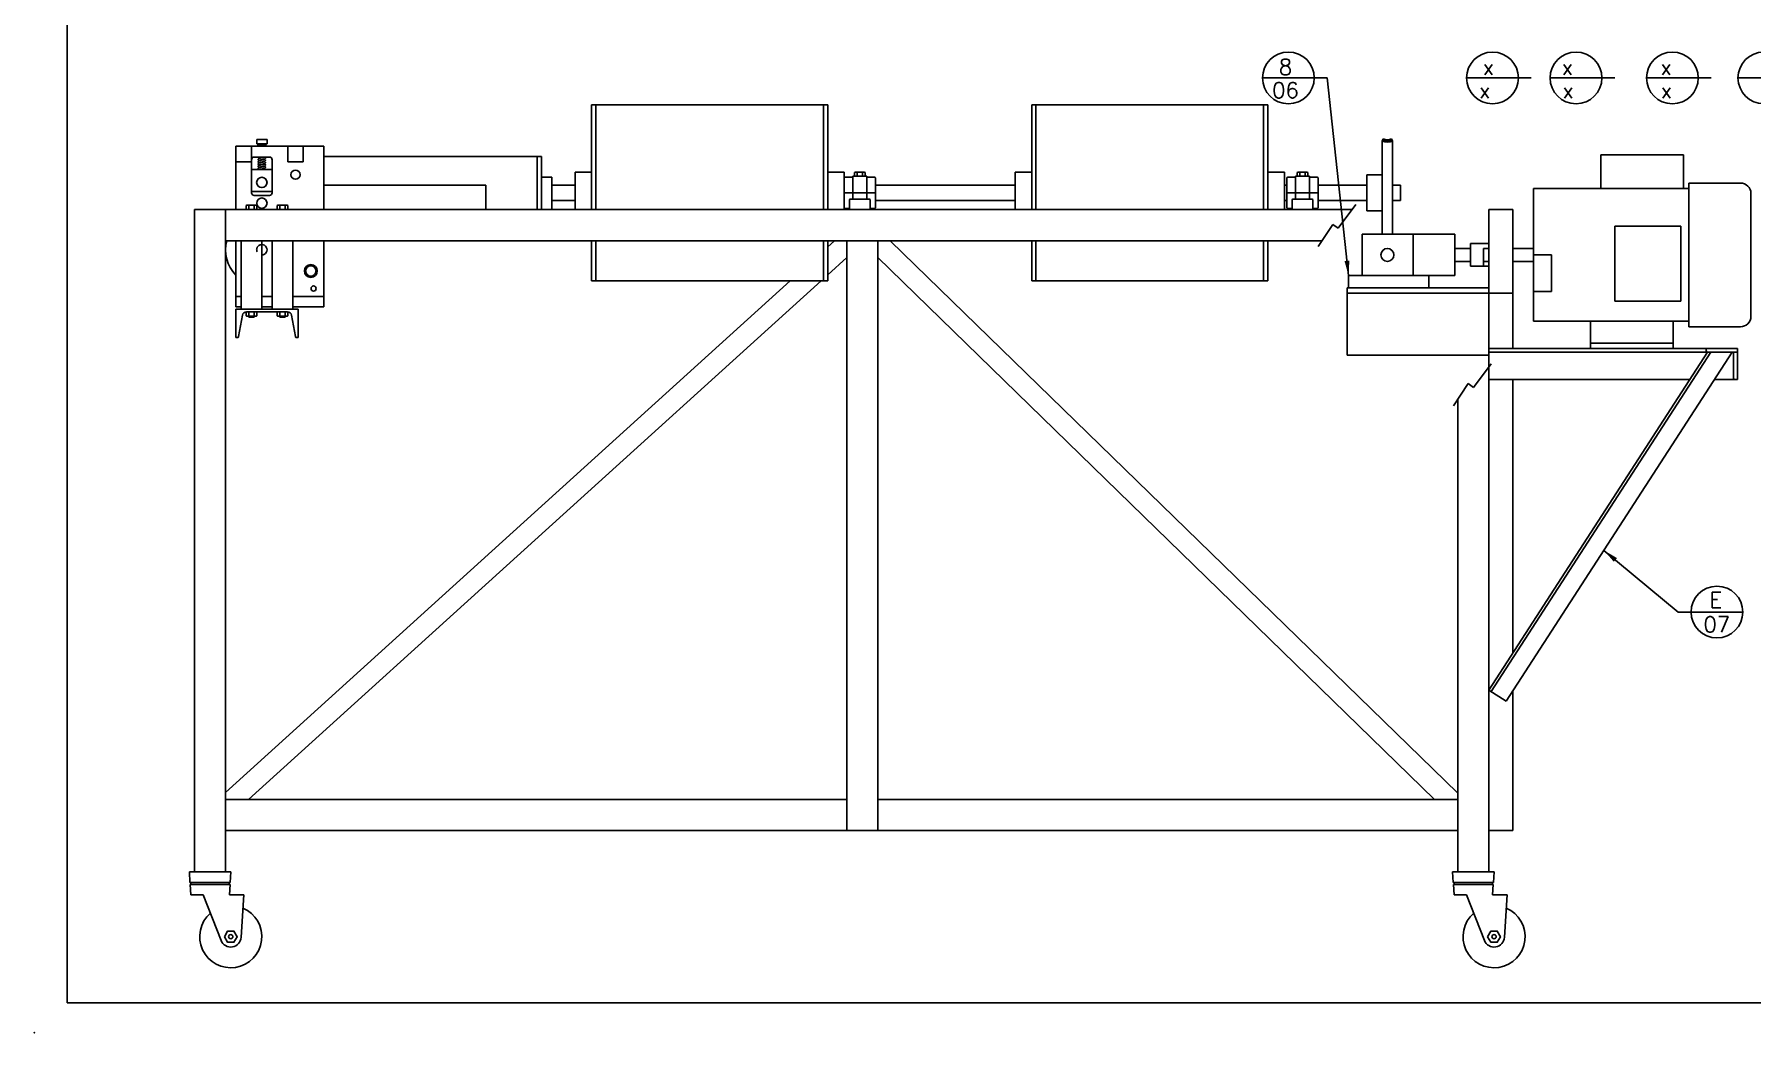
# Model space of a CAD drawing. Extents: x -0.4 to 34.1, y -0.4 to 33.1.
# Drawn here: x -0.4 to 20.33, y -0.36 to 11.7 of the extents above; entities that cross this region are included whole.
import ezdxf

# ---------------------------------------------------------------- set-up
doc = ezdxf.new("R2010")
doc.units = 0
doc.header["$MEASUREMENT"] = 0
doc.linetypes.add('CENTER2', pattern=[1.125, 0.75, -0.125, 0.125, -0.125])
doc.linetypes.add('HIDDEN2', pattern=[0.1875, 0.125, -0.0625])
for name, color, linetype in [('BORDER', 5, 'CONTINUOUS'), ('DIM', 1, 'CONTINUOUS'), ('HATCH', 2, 'CONTINUOUS'), ('HIDDEN2', 6, 'HIDDEN2'), ('NFSECTION', 6, 'CENTER2'), ('OBJECT', 3, 'CONTINUOUS'), ('TEXT', 1, 'CONTINUOUS')]:
    doc.layers.add(name, color=color, linetype=linetype)
doc.styles.add('SIMPLEX', font='romans')
doc.dimstyles.get("Standard").update_dxf_attribs({"dimtxt": 0.1, "dimasz": 0.18, "dimexe": 0.18, "dimexo": 0.063, "dimgap": 0.1, "dimtad": 0, "dimtih": 1, "dimtoh": 1, "dimdec": 3, "dimlfac": 2, "dimzin": 0, "dimdsep": 46, "dimtxsty": 'Standard', "dimcen": 0.1, "dimclrd": 1, "dimclre": 1, "dimclrt": 1, "dimadec": 0, "dimazin": 0, "dimtfac": 0.8, "dimtofl": 0, "dimtmove": 2, "dimatfit": 3, "dimfxl": 1, "dimtolj": 1, "dimtzin": 0, "dimarcsym": 0})

msp = doc.modelspace()

# ---------------------------------------------------------------- linework, layer by layer
at = {"layer": 'BORDER'}
for p, q in [((0, 21), (0, 0)), ((0, 0), (33, 0))]:
    msp.add_line(p, q, dxfattribs=at)
at = {"layer": 'DIM'}
msp.add_point((-0.396899, -0.361426), dxfattribs=at)
at = {"layer": 'HATCH'}
msp.add_line((17.371744, 3.640845), (17.161865, 3.776678), dxfattribs=at)
msp.add_arc((15.936865, 10.532402), 0.125, 243.4349488, 296.5650512, dxfattribs=at)
at = {"layer": 'HIDDEN2'}
msp.add_arc((2.349365, 9.094902), 0.0625, 90.0570944, 269.9429056, dxfattribs=at)
at = {"layer": 'NFSECTION'}
for p, q in [((15.341842, 9.353849), (15.554207, 9.639909)), ((15.101777, 9.132382), (15.27721, 9.399988)), ((15.27721, 9.399988), (15.341842, 9.353849)), ((16.976002, 7.431851), (17.188367, 7.717911)), ((16.735937, 7.210385), (16.911369, 7.47799)), ((16.911369, 7.47799), (16.976002, 7.431851))]:
    msp.add_line(p, q, dxfattribs=at)
at = {"layer": 'OBJECT'}
for p, q in [((6.330615, 10.844902), (6.330615, 9.579277)), ((6.330615, 10.844902), (9.180615, 10.844902)), ((6.380615, 10.844902), (6.380615, 9.579277)), ((9.130615, 10.844902), (9.130615, 9.579277)), ((9.180615, 10.844902), (9.180615, 9.579277)), ((11.643115, 10.844902), (11.643115, 9.579277)), ((11.643115, 10.844902), (14.493115, 10.844902)), ((11.693115, 10.844902), (11.693115, 9.579277)), ((14.443115, 10.844902), (14.443115, 9.579277)), ((14.493115, 10.844902), (14.493115, 9.579277)), ((2.286914, 10.426928), (2.411914, 10.426928)), ((2.286914, 10.426928), (2.286914, 10.375662)), ((2.286914, 10.375662), (2.411914, 10.375662)), ((2.411914, 10.426928), (2.411914, 10.375662)), ((15.887561, 10.433795), (15.874365, 10.407402)), ((15.874365, 10.407402), (15.874365, 9.282402)), ((15.986168, 10.433795), (15.999365, 10.407402)), ((15.999365, 10.407402), (15.999365, 9.282402)), ((2.036914, 10.344897), (2.036914, 10.157397)), ((2.036914, 10.344897), (3.099414, 10.344897)), ((2.224414, 10.344897), (2.036914, 10.344897)), ((2.036914, 10.344897), (2.036914, 9.579277)), ((2.224365, 9.782397), (2.224365, 10.182388)), ((2.224414, 10.344897), (2.224414, 10.157397)), ((2.443307, 10.213638), (2.255807, 10.213638)), ((2.294726, 10.354662), (2.294726, 10.344897)), ((2.294726, 10.354662), (2.404101, 10.354662)), ((2.294726, 10.344897), (2.404101, 10.344897)), ((2.303841, 10.213638), (2.384218, 10.213638)), ((2.311362, 10.195325), (2.38174, 10.213326)), ((2.311362, 10.167325), (2.38174, 10.185326)), ((2.312434, 10.203738), (2.332889, 10.200831)), ((2.312434, 10.175736), (2.332887, 10.172831)), ((2.316319, 10.175949), (2.386696, 10.19395)), ((2.316319, 10.147949), (2.386696, 10.16595)), ((2.316347, 10.203958), (2.35373, 10.213638)), ((2.320261, 10.344897), (2.379045, 10.344897)), ((2.365172, 10.188445), (2.385625, 10.185539)), ((2.365172, 10.160445), (2.385625, 10.157539)), ((2.404101, 10.354662), (2.404101, 10.344897)), ((2.474365, 9.782397), (2.474365, 10.182388)), ((2.661914, 10.344897), (2.661914, 10.157397)), ((2.849414, 10.344897), (2.661914, 10.344897)), ((2.849414, 10.344897), (2.849414, 10.157397)), ((3.099365, 10.219902), (5.724365, 10.219902)), ((3.099414, 10.344897), (3.099414, 9.579277)), ((5.674365, 10.219902), (5.674365, 9.579277)), ((5.724365, 10.219902), (5.724365, 9.579277)), ((19.51224, 10.239802), (18.51224, 10.239802)), ((18.51224, 10.239802), (18.51224, 9.833552)), ((19.51224, 10.239802), (19.51224, 9.833552)), ((2.224414, 10.157397), (2.036914, 10.157397)), ((2.224414, 10.157397), (2.036914, 10.157397)), ((2.224414, 10.157397), (2.036914, 10.157397)), ((2.474365, 10.063638), (2.224749, 10.063638)), ((2.303842, 10.063638), (2.394217, 10.063638)), ((2.311362, 10.139325), (2.38174, 10.157326)), ((2.311362, 10.111325), (2.38174, 10.129326)), ((2.311362, 10.083325), (2.38174, 10.101326)), ((2.312434, 10.147736), (2.332887, 10.144831)), ((2.312434, 10.119736), (2.332887, 10.116831)), ((2.312434, 10.091736), (2.332887, 10.088831)), ((2.316319, 10.119949), (2.386696, 10.13795)), ((2.316319, 10.091949), (2.386696, 10.10995)), ((2.316319, 10.063949), (2.386696, 10.08195)), ((2.343773, 10.063638), (2.381746, 10.073328)), ((2.365172, 10.132445), (2.385625, 10.129539)), ((2.365172, 10.104445), (2.385625, 10.101539)), ((2.365172, 10.076445), (2.385625, 10.073539)), ((2.849414, 10.157397), (2.661914, 10.157397)), ((2.849414, 10.157397), (2.661914, 10.157397)), ((5.724365, 9.969902), (5.849365, 9.969902)), ((5.849365, 9.969902), (5.849365, 9.579277)), ((6.130615, 10.032402), (6.130615, 9.579277)), ((6.130615, 10.032402), (6.130615, 9.579277)), ((6.130615, 10.032402), (6.330615, 10.032402)), ((9.180615, 10.032402), (9.380615, 10.032402)), ((9.380615, 10.032402), (9.380615, 9.579277)), ((9.380615, 9.962402), (9.380615, 9.602402)), ((9.474677, 9.969902), (9.388115, 9.969902)), ((9.482177, 9.978027), (9.482177, 9.977402)), ((9.482177, 9.977402), (9.482177, 9.711777)), ((9.489677, 9.985527), (9.646552, 9.985527)), ((9.517076, 10.032402), (9.50494, 10.028799)), ((9.50494, 10.028799), (9.50494, 9.985527)), ((9.517076, 10.032402), (9.619153, 10.032402)), ((9.524228, 10.032402), (9.536365, 10.028799)), ((9.548501, 10.032402), (9.536365, 10.028799)), ((9.536365, 10.028799), (9.536365, 9.985527)), ((9.587728, 10.032402), (9.599865, 10.028799)), ((9.612001, 10.032402), (9.599865, 10.028799)), ((9.599865, 10.028799), (9.599865, 9.985527)), ((9.619153, 10.032402), (9.63129, 10.028799)), ((9.63129, 10.028799), (9.63129, 9.985527)), ((9.654052, 9.978027), (9.654052, 9.977402)), ((9.654052, 9.977402), (9.654052, 9.711777)), ((9.661552, 9.969902), (9.748115, 9.969902)), ((9.755615, 9.962402), (9.755615, 9.602402)), ((11.443115, 10.032402), (11.643115, 10.032402)), ((11.443115, 10.032402), (11.443115, 9.579277)), ((14.493115, 10.032402), (14.693115, 10.032402)), ((14.693115, 10.032402), (14.693115, 9.579277)), ((14.724365, 9.962402), (14.724365, 9.602402)), ((14.818427, 9.969902), (14.731865, 9.969902)), ((14.825927, 9.978027), (14.825927, 9.977402)), ((14.825927, 9.977402), (14.825927, 9.711777)), ((14.833427, 9.985527), (14.990302, 9.985527)), ((14.860826, 10.032402), (14.84869, 10.028799)), ((14.84869, 10.028799), (14.84869, 9.985527)), ((14.860826, 10.032402), (14.962903, 10.032402)), ((14.867978, 10.032402), (14.880115, 10.028799)), ((14.892251, 10.032402), (14.880115, 10.028799)), ((14.880115, 10.028799), (14.880115, 9.985527)), ((14.931478, 10.032402), (14.943615, 10.028799)), ((14.955751, 10.032402), (14.943615, 10.028799)), ((14.943615, 10.028799), (14.943615, 9.985527)), ((14.962903, 10.032402), (14.97504, 10.028799)), ((14.97504, 10.028799), (14.97504, 9.985527)), ((14.997802, 9.978027), (14.997802, 9.977402)), ((14.997802, 9.977402), (14.997802, 9.711777)), ((15.005302, 9.969902), (15.091865, 9.969902)), ((15.099365, 9.962402), (15.099365, 9.602402)), ((15.874365, 10.001152), (15.686865, 10.001152)), ((15.686865, 10.001152), (15.686865, 9.563652)), ((2.474365, 9.798013), (2.224365, 9.798013)), ((2.255615, 9.751147), (2.443115, 9.751147)), ((3.099414, 9.876147), (5.053902, 9.876147)), ((5.053902, 9.876147), (5.053902, 9.579277)), ((6.130615, 9.876152), (5.849365, 9.876152)), ((9.380615, 9.782402), (9.755615, 9.782402)), ((11.443115, 9.876152), (9.755615, 9.876152)), ((14.724365, 9.876152), (14.693115, 9.876152)), ((14.724365, 9.782402), (15.099365, 9.782402)), ((15.686865, 9.876152), (15.099365, 9.876152)), ((16.094072, 9.876152), (15.999365, 9.876152)), ((16.094072, 9.688652), (16.094072, 9.876152)), ((17.69974, 9.833552), (17.69974, 8.231252)), ((19.57474, 9.833552), (17.69974, 9.833552)), ((19.57474, 9.900733), (19.57474, 8.164071)), ((20.19974, 9.900733), (19.57474, 9.900733)), ((20.32474, 9.775733), (20.32474, 8.289071)), ((1.536865, 9.579277), (14.786865, 9.579277)), ((1.536865, 9.579277), (1.536865, 1.579277)), ((1.536865, 9.579277), (1.536865, 1.579277)), ((1.911865, 9.579277), (1.911865, 1.579277)), ((2.161155, 9.627473), (2.168477, 9.633964)), ((2.161155, 9.585768), (2.161155, 9.627473)), ((2.161155, 9.585768), (2.168477, 9.579277)), ((2.168477, 9.633964), (2.280128, 9.633964)), ((2.168477, 9.579277), (2.280128, 9.579277)), ((2.192729, 9.627473), (2.185406, 9.633964)), ((2.192729, 9.585768), (2.185406, 9.579277)), ((2.192729, 9.627473), (2.200051, 9.633964)), ((2.192729, 9.633964), (2.255876, 9.633964)), ((2.192729, 9.585768), (2.192729, 9.627473)), ((2.192729, 9.585768), (2.192729, 9.627473)), ((2.192729, 9.585768), (2.200051, 9.579277)), ((2.255876, 9.627473), (2.248554, 9.633964)), ((2.255876, 9.585768), (2.248554, 9.579277)), ((2.255876, 9.627473), (2.263199, 9.633964)), ((2.255876, 9.585768), (2.255876, 9.627473)), ((2.255876, 9.627473), (2.255876, 9.585768)), ((2.255876, 9.585768), (2.255876, 9.627473)), ((2.255876, 9.585768), (2.263199, 9.579277)), ((2.28745, 9.627473), (2.280128, 9.633964)), ((2.28745, 9.585768), (2.280128, 9.579277)), ((2.28745, 9.585768), (2.28745, 9.627473)), ((2.536155, 9.627473), (2.543477, 9.633964)), ((2.536155, 9.585768), (2.536155, 9.627473)), ((2.536155, 9.585768), (2.543477, 9.579277)), ((2.655128, 9.633964), (2.543477, 9.633964)), ((2.655128, 9.579277), (2.543477, 9.579277)), ((2.567729, 9.627473), (2.560406, 9.633964)), ((2.567729, 9.585768), (2.560406, 9.579277)), ((2.567729, 9.627473), (2.575051, 9.633964)), ((2.630876, 9.633964), (2.567729, 9.633964)), ((2.567729, 9.585768), (2.567729, 9.627473)), ((2.567729, 9.627473), (2.567729, 9.585768)), ((2.567729, 9.585768), (2.567729, 9.627473)), ((2.567729, 9.585768), (2.575051, 9.579277)), ((2.630876, 9.627473), (2.623554, 9.633964)), ((2.630876, 9.585768), (2.623554, 9.579277)), ((2.630876, 9.627473), (2.638199, 9.633964)), ((2.630876, 9.585768), (2.630876, 9.627473)), ((2.630876, 9.585768), (2.630876, 9.627473)), ((2.630876, 9.585768), (2.638199, 9.579277)), ((2.66245, 9.627473), (2.655128, 9.633964)), ((2.66245, 9.585768), (2.655128, 9.579277)), ((2.66245, 9.585768), (2.66245, 9.627473)), ((6.130615, 9.688652), (5.849365, 9.688652)), ((9.443115, 9.594902), (9.388115, 9.594902)), ((9.443115, 9.696777), (9.443115, 9.579277)), ((9.450615, 9.704277), (9.474677, 9.704277)), ((9.474365, 9.579277), (9.724365, 9.579277)), ((9.685615, 9.704277), (9.474677, 9.704277)), ((9.693115, 9.696777), (9.693115, 9.579277)), ((9.693115, 9.594902), (9.748115, 9.594902)), ((11.443115, 9.688652), (9.755615, 9.688652)), ((14.724365, 9.688652), (14.693115, 9.688652)), ((14.786865, 9.594902), (14.731865, 9.594902)), ((14.786865, 9.696777), (14.786865, 9.579277)), ((14.786865, 9.579277), (15.161865, 9.579277)), ((14.794365, 9.704277), (15.029365, 9.704277)), ((14.818115, 9.579277), (15.068115, 9.579277)), ((15.036865, 9.696777), (15.036865, 9.579277)), ((15.036865, 9.594902), (15.091865, 9.594902)), ((15.686865, 9.688652), (15.099365, 9.688652)), ((15.161865, 9.579277), (15.509195, 9.579277)), ((15.874365, 9.563652), (15.686865, 9.563652)), ((16.094072, 9.688652), (15.999365, 9.688652)), ((17.161865, 9.579277), (17.161865, 1.579277)), ((17.161865, 9.579277), (17.451865, 9.579277)), ((17.451865, 9.579277), (17.451865, 7.903636)), ((19.48099, 9.378148), (18.684115, 9.378148)), ((18.684115, 9.378148), (18.684115, 8.471898)), ((19.48099, 9.378148), (19.48099, 8.471898)), ((1.911865, 9.204277), (15.148908, 9.204277)), ((2.036802, 9.204277), (2.036802, 8.407397)), ((2.099302, 9.204277), (2.099302, 8.376968)), ((2.349302, 9.204277), (2.349302, 8.376968)), ((2.474302, 9.204277), (2.474302, 8.376968)), ((2.724302, 9.204277), (2.724302, 8.376968)), ((3.099414, 9.204277), (3.099414, 8.469897)), ((6.330615, 9.204277), (6.330615, 8.719902)), ((6.380615, 9.204277), (6.380615, 8.719902)), ((9.130615, 9.204277), (9.130615, 8.719902)), ((9.180615, 9.204277), (9.180615, 8.719902)), ((9.180615, 9.12949), (9.263113, 9.204277)), ((9.411865, 9.204277), (9.411865, 2.079277)), ((9.786865, 9.204277), (9.786865, 2.079277)), ((16.786865, 2.530802), (9.935616, 9.204277)), ((11.643115, 9.204277), (11.643115, 8.719902)), ((11.693115, 9.204277), (11.693115, 8.719902)), ((14.443115, 9.204277), (14.443115, 8.719902)), ((14.493115, 9.204277), (14.493115, 8.719902)), ((16.749365, 9.282402), (15.631865, 9.282402)), ((15.631865, 9.282402), (15.631865, 8.782402)), ((16.249365, 9.282402), (16.249365, 8.782402)), ((16.749365, 9.282402), (16.749365, 8.782402)), ((16.94174, 9.168652), (16.94174, 8.896152)), ((16.94174, 9.168652), (17.161865, 9.168652)), ((9.180615, 8.792056), (9.411865, 9.00169)), ((16.507135, 2.454277), (9.7797, 9.007151)), ((16.749365, 9.110527), (16.94174, 9.110527)), ((16.749365, 8.954277), (16.94174, 8.954277)), ((17.09624, 9.110527), (17.161865, 9.110527)), ((17.09624, 9.110527), (17.09624, 8.954277)), ((17.161865, 8.954277), (17.09624, 8.954277)), ((17.09624, 8.954277), (17.09624, 8.896152)), ((17.69974, 9.110527), (17.451865, 9.110527)), ((17.69974, 8.954277), (17.451865, 8.954277)), ((17.69974, 9.032402), (17.91849, 9.032402)), ((17.91849, 9.032402), (17.91849, 8.590741)), ((1.911865, 2.540195), (8.728792, 8.719902)), ((2.189315, 2.454277), (9.10102, 8.719902)), ((3.099302, 8.719897), (3.099302, 8.407397)), ((3.099302, 8.719897), (3.099302, 8.407397)), ((3.099302, 8.719897), (3.099302, 8.469897)), ((6.330615, 8.719902), (9.180615, 8.719902)), ((11.643115, 8.719902), (14.493115, 8.719902)), ((15.468115, 8.782402), (15.468115, 8.633902)), ((15.631865, 8.782402), (15.468115, 8.782402)), ((16.749365, 8.782402), (15.631865, 8.782402)), ((16.436865, 8.782402), (16.436865, 8.633902)), ((16.94174, 8.896152), (17.161865, 8.896152)), ((2.036802, 8.531576), (2.099302, 8.531576)), ((2.349302, 8.531576), (2.474302, 8.531576)), ((2.724302, 8.531576), (3.099414, 8.531576)), ((15.451865, 8.633902), (17.161865, 8.633902)), ((15.451865, 8.633902), (15.451865, 7.821402)), ((15.451865, 8.571402), (17.451865, 8.571402)), ((17.69974, 8.590741), (17.91849, 8.590741)), ((2.036802, 8.407397), (2.099302, 8.407397)), ((2.036802, 8.033218), (2.036802, 8.376968)), ((2.036802, 8.376968), (2.786802, 8.376968)), ((2.068052, 8.376968), (2.255552, 8.376968)), ((2.068052, 8.376968), (2.255552, 8.376968)), ((2.115303, 8.30354), (2.068553, 8.045871)), ((2.099302, 8.376968), (2.099302, 8.407397)), ((2.099302, 8.376968), (2.349302, 8.376968)), ((2.099302, 8.376968), (2.099302, 8.376968)), ((2.161155, 8.339226), (2.168477, 8.345718)), ((2.161155, 8.339226), (2.161155, 8.297522)), ((2.161155, 8.297522), (2.168477, 8.29103)), ((2.164687, 8.345718), (2.658918, 8.345718)), ((2.168477, 8.345718), (2.280128, 8.345718)), ((2.192729, 8.339226), (2.185406, 8.345718)), ((2.192729, 8.297522), (2.185406, 8.29103)), ((2.192729, 8.339226), (2.200051, 8.345718)), ((2.192729, 8.339226), (2.192729, 8.297522)), ((2.192729, 8.339226), (2.192729, 8.297522)), ((2.192729, 8.297522), (2.200051, 8.29103)), ((2.255876, 8.339226), (2.248554, 8.345718)), ((2.255876, 8.297522), (2.248554, 8.29103)), ((2.255876, 8.339226), (2.263199, 8.345718)), ((2.255876, 8.339226), (2.255876, 8.297522)), ((2.255876, 8.297522), (2.255876, 8.339226)), ((2.255876, 8.339226), (2.255876, 8.297522)), ((2.255876, 8.297522), (2.263199, 8.29103)), ((2.28745, 8.339226), (2.280128, 8.345718)), ((2.28745, 8.297522), (2.280128, 8.29103)), ((2.28745, 8.339226), (2.28745, 8.297522)), ((2.349302, 8.407397), (2.474302, 8.407397)), ((2.474302, 8.376968), (2.474302, 8.407397)), ((2.474302, 8.376968), (2.474302, 8.376968)), ((2.474302, 8.376968), (2.724302, 8.376968)), ((2.536155, 8.339226), (2.543477, 8.345718)), ((2.536155, 8.339226), (2.536155, 8.297522)), ((2.536155, 8.297522), (2.543477, 8.29103)), ((2.655128, 8.345718), (2.543477, 8.345718)), ((2.567729, 8.339226), (2.560406, 8.345718)), ((2.567729, 8.297522), (2.560406, 8.29103)), ((2.567729, 8.339226), (2.575051, 8.345718)), ((2.567729, 8.339226), (2.567729, 8.297522)), ((2.567729, 8.297522), (2.567729, 8.339226)), ((2.567729, 8.339226), (2.567729, 8.297522)), ((2.567729, 8.297522), (2.575051, 8.29103)), ((2.630876, 8.339226), (2.623554, 8.345718)), ((2.630876, 8.297522), (2.623554, 8.29103)), ((2.630876, 8.339226), (2.638199, 8.345718)), ((2.630876, 8.339226), (2.630876, 8.297522)), ((2.630876, 8.339226), (2.630876, 8.297522)), ((2.630876, 8.297522), (2.638199, 8.29103)), ((2.66245, 8.339226), (2.655128, 8.345718)), ((2.66245, 8.297522), (2.655128, 8.29103)), ((2.66245, 8.339226), (2.66245, 8.297522)), ((2.708302, 8.30354), (2.755052, 8.045871)), ((2.724302, 8.407397), (3.099302, 8.407397)), ((2.724302, 8.376968), (2.724302, 8.407397)), ((2.724302, 8.376968), (2.724302, 8.376968)), ((2.786802, 8.033218), (2.786802, 8.376968)), ((3.068052, 8.407397), (3.099302, 8.407397)), ((3.099302, 8.407397), (3.099302, 8.469897)), ((19.48099, 8.471898), (18.684115, 8.471898)), ((2.168477, 8.29103), (2.280128, 8.29103)), ((2.192729, 8.29103), (2.192729, 8.282397)), ((2.192729, 8.29103), (2.255876, 8.29103)), ((2.192729, 8.282397), (2.255876, 8.282397)), ((2.255876, 8.282397), (2.255876, 8.29103)), ((2.255876, 8.29103), (2.255876, 8.282397)), ((2.655128, 8.29103), (2.543477, 8.29103)), ((2.567729, 8.282397), (2.567729, 8.29103)), ((2.567729, 8.29103), (2.567729, 8.282397)), ((2.630876, 8.29103), (2.567729, 8.29103)), ((2.630876, 8.282397), (2.567729, 8.282397)), ((2.630876, 8.29103), (2.630876, 8.282397)), ((19.57474, 8.231252), (17.69974, 8.231252)), ((18.38724, 7.903127), (18.38724, 8.231252)), ((19.38724, 7.903127), (19.38724, 8.231252)), ((20.19974, 8.164071), (19.57474, 8.164071)), ((2.036802, 8.033218), (2.053737, 8.033218)), ((2.786802, 8.033218), (2.769868, 8.033218)), ((20.161865, 7.903636), (17.161865, 7.903636)), ((19.38724, 7.965627), (18.38724, 7.965627)), ((18.63724, 7.903127), (18.38724, 7.903127)), ((19.38724, 7.903127), (19.13724, 7.903127)), ((19.786865, 7.903636), (19.786865, 7.872386)), ((20.161865, 7.903636), (20.161865, 7.528122)), ((15.451865, 7.821402), (17.161865, 7.821402)), ((19.80249, 7.856761), (17.161865, 3.776678)), ((20.161865, 7.856247), (17.161865, 7.856247)), ((19.839381, 7.856247), (17.1881, 3.759699)), ((20.099948, 7.856247), (17.371744, 3.640845)), ((20.11499, 7.841136), (20.11499, 7.544261)), ((19.589795, 7.528122), (17.161865, 7.528122)), ((17.451865, 7.528122), (17.451865, 4.224763)), ((20.161865, 7.528122), (19.887585, 7.528122)), ((16.786865, 7.28807), (16.786865, 1.579277)), ((17.451865, 3.764641), (17.451865, 2.079277)), ((1.911865, 2.454277), (9.411865, 2.454277)), ((9.786865, 2.454277), (16.786865, 2.454277)), ((1.911865, 2.079277), (16.786865, 2.079277)), ((17.161865, 2.079277), (17.451865, 2.079277)), ((1.474365, 1.579277), (1.482036, 1.454277)), ((1.474365, 1.579277), (1.974365, 1.579277)), ((1.482036, 1.454277), (1.966693, 1.454277)), ((1.493911, 1.454277), (1.493911, 1.429277)), ((1.954818, 1.454277), (1.954818, 1.429277)), ((1.974365, 1.579277), (1.966693, 1.454277)), ((16.724365, 1.579277), (16.732036, 1.454277)), ((16.724365, 1.579277), (17.224365, 1.579277)), ((16.732036, 1.454277), (17.216693, 1.454277)), ((16.743911, 1.454277), (16.743911, 1.429277)), ((17.204818, 1.454277), (17.204818, 1.429277)), ((17.224365, 1.579277), (17.216693, 1.454277)), ((1.483571, 1.429277), (1.491242, 1.304277)), ((1.483571, 1.429277), (1.965159, 1.429277)), ((1.491242, 1.304277), (1.64099, 1.304277)), ((1.858034, 0.752285), (1.64099, 1.304277)), ((1.965159, 1.429277), (1.957487, 1.304277)), ((1.957487, 1.304277), (2.130669, 1.304277)), ((2.130669, 1.304277), (2.09913, 0.79037)), ((16.733571, 1.429277), (17.215159, 1.429277)), ((16.733571, 1.429277), (16.741242, 1.304277)), ((16.741242, 1.304277), (16.89099, 1.304277)), ((17.108034, 0.752285), (16.89099, 1.304277)), ((17.215159, 1.429277), (17.207487, 1.304277)), ((17.207487, 1.304277), (17.380669, 1.304277)), ((17.380669, 1.304277), (17.34913, 0.79037))]:
    msp.add_line(p, q, dxfattribs=at)
msp.add_lwpolyline([(3.099414, 9.782397), (3.099414, 9.876147)], dxfattribs=at)
for points in [[(1.896612, 0.798027), (1.935488, 0.730691), (2.013241, 0.730691), (2.052117, 0.798027), (2.013241, 0.865363), (1.935488, 0.865363)], [(17.146612, 0.798027), (17.185488, 0.730691), (17.263241, 0.730691), (17.302117, 0.798027), (17.263241, 0.865363), (17.185488, 0.865363)]]:
    msp.add_lwpolyline(points, close=True, dxfattribs=at)
for centre, radius in [((2.349029, 9.907388), 0.062526), ((2.349365, 9.907388), 0.0625), ((2.755664, 10.001147), 0.054688), ((2.349414, 9.657397), 0.0625), ((2.940687, 8.838351), 0.078125), ((15.936865, 9.032402), 0.078125), ((2.940687, 8.838351), 0.0625), ((2.940687, 8.838351), 0.0625), ((2.940687, 8.838351), 0.0625), ((2.940687, 8.838351), 0.0625), ((2.940687, 8.838351), 0.0625), ((2.974302, 8.626147), 0.03125), ((1.974365, 0.798027), 0.025584), ((17.224365, 0.798027), 0.025584)]:
    msp.add_circle(centre, radius, dxfattribs=at)
for centre, radius, start, end in [((2.300926, 10.365162), 0.010623, 261.2664283, 81.2664283), ((2.397902, 10.365162), 0.010623, 98.7335717, 278.7335717), ((15.936865, 10.532402), 0.139754, 243.4349488, 296.5650512), ((15.936865, 10.532402), 0.110246, 243.4349488, 296.5650512), ((2.255615, 10.182388), 0.03125, 90, 180), ((2.313841, 10.213638), 0.01, 180, 284.5183464), ((2.313841, 10.185637), 0.01, 104.3476437, 284.3476437), ((2.313841, 10.157637), 0.01, 104.3476437, 284.3476437), ((2.384218, 10.203638), 0.01, 284.3476437, 104.3476437), ((2.384218, 10.175638), 0.01, 284.3476437, 104.3476437), ((2.443115, 10.182388), 0.03125, 0, 90), ((2.313841, 10.129637), 0.01, 104.3476437, 284.3476437), ((2.313841, 10.101637), 0.01, 104.3476437, 284.3476437), ((2.313841, 10.073637), 0.01, 104.3476437, 284.3476437), ((2.384218, 10.147638), 0.01, 284.3476437, 104.3476437), ((2.384218, 10.119638), 0.01, 284.3476437, 104.3476437), ((2.384218, 10.091638), 0.01, 284.3476437, 104.3476437), ((2.384218, 10.063638), 0.01, 0, 104.3147026), ((9.388115, 9.962402), 0.0075, 90, 180), ((9.474677, 9.977402), 0.0075, 270, 0), ((9.489677, 9.978027), 0.0075, 90, 180), ((9.646552, 9.978027), 0.0075, 0, 90), ((9.661552, 9.977402), 0.0075, 180, 270), ((9.748115, 9.962402), 0.0075, 0, 90), ((14.731865, 9.962402), 0.0075, 90, 180), ((14.818427, 9.977402), 0.0075, 270, 0), ((14.833427, 9.978027), 0.0075, 90, 180), ((14.990302, 9.978027), 0.0075, 0, 90), ((15.005302, 9.977402), 0.0075, 180, 270), ((15.091865, 9.962402), 0.0075, 0, 90), ((2.255615, 9.782397), 0.03125, 180, 270), ((2.443115, 9.782397), 0.03125, 270, 0), ((20.19974, 9.775733), 0.125, 0, 90), ((9.388115, 9.602402), 0.0075, 180, 270), ((9.450615, 9.696777), 0.0075, 90, 180), ((9.474677, 9.711777), 0.0075, 270, 0), ((9.661552, 9.711777), 0.0075, 180, 270), ((9.685615, 9.696777), 0.0075, 0, 90), ((9.748115, 9.602402), 0.0075, 270, 360), ((14.731865, 9.602402), 0.0075, 180, 270), ((14.794365, 9.696777), 0.0075, 90, 180), ((14.818427, 9.711777), 0.0075, 270, 0), ((15.005302, 9.711777), 0.0075, 180, 270), ((15.029365, 9.696777), 0.0075, 0, 90), ((15.091865, 9.602402), 0.0075, 270, 0), ((2.349365, 9.094902), 0.4375, 165.5224878, 224.403653), ((2.349365, 9.094902), 0.0625, 269.9429056, 90.0570944), ((2.164687, 8.295718), 0.05, 90, 171), ((2.658918, 8.295718), 0.05, 9, 90), ((20.19974, 8.289071), 0.125, 270, 0), ((2.053737, 8.048218), 0.015, 270, 351), ((2.769868, 8.048218), 0.015, 189, 270), ((19.80249, 7.872386), 0.015625, 180, 270), ((20.099365, 7.841136), 0.015625, 0, 90), ((20.130615, 7.544261), 0.015625, 180, 270), ((1.974365, 0.798027), 0.375, 130.9360877, 67.0168308), ((17.224365, 0.798027), 0.375, 130.9360877, 67.0168308), ((1.974365, 0.798027), 0.125, 201.4648671, 356.4880515), ((17.224365, 0.798027), 0.125, 201.4648671, 356.4880515)]:
    msp.add_arc(centre, radius, start, end, dxfattribs=at)
at = {"layer": 'TEXT'}
for p, q in [((14.429081, 11.170622), (15.208507, 11.170622)), ((16.892868, 11.170622), (17.672294, 11.170622)), ((17.901252, 11.170639), (18.680678, 11.170639)), ((19.064747, 11.170622), (19.844173, 11.170622)), ((20.168843, 11.170589), (20.948269, 11.170589)), ((19.447848, 4.719162), (20.227274, 4.719162))]:
    msp.add_line(p, q, dxfattribs=at)
for centre in [(14.741581, 11.170622), (17.205368, 11.170622), (18.213752, 11.170639), (19.377247, 11.170622), (20.481343, 11.170589), (19.914774, 4.719162)]:
    msp.add_circle(centre, 0.3125, dxfattribs=at)

# ---------------------------------------------------------------- texts
at = {"layer": 'TEXT', "style": 'SIMPLEX'}
for s, p in [('8', (14.626567, 11.208114)), ('x', (17.090354, 11.208114)), ('x', (18.043667, 11.208131)), ('x', (19.232082, 11.208114)), ('06', (14.5472, 10.927263)), ('x', (17.043193, 10.927263)), ('x', (18.051577, 10.927279)), ('x', (19.235851, 10.927263)), ('E', (19.827119, 4.771842)), ('07', (19.7526, 4.475802))]:
    msp.add_text(s, height=0.1875, dxfattribs=at).set_placement(p)

# ---------------------------------------------------------------- leaders
at = {"layer": 'TEXT', "color": 1}
for points in [[(15.468115, 8.782402), (15.208507, 11.170622)], [(18.551238, 5.463305), (19.447848, 4.719162)]]:
    msp.add_leader(points, dimstyle='Standard', dxfattribs=at)

doc.saveas('drawing.dxf')
